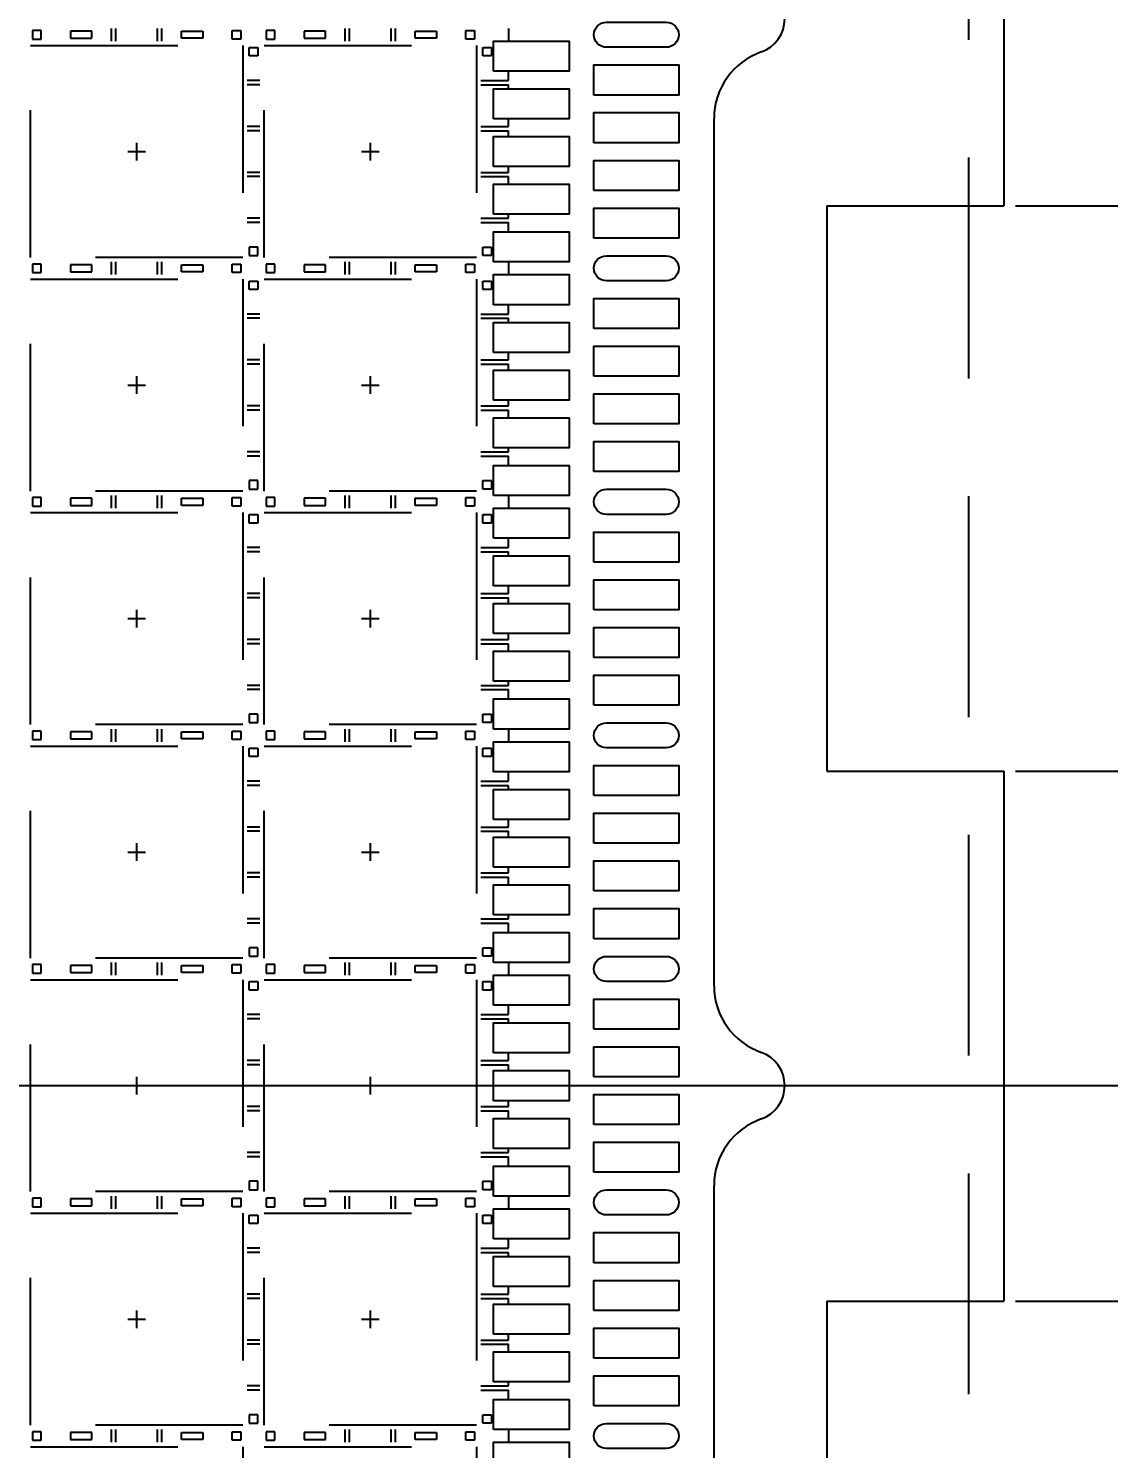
# Model space of a CAD drawing. Header units: millimetres. Extents: x 403.41 to 412.09, y 87.14 to 92.98.
# Drawn here: x 407.917 to 408.834, y 89.84 to 91.046 of the extents above; entities that cross this region are included whole.
import ezdxf

# ---------------------------------------------------------------- set-up
doc = ezdxf.new("R2010")
doc.units = ezdxf.units.MM
doc.header["$LTSCALE"] = 0.5
doc.header["$PDMODE"] = 98
for name, pattern in [('CENTER', [50.8, 31.75, -6.35, 6.35, -6.35]), ('HIDDEN', [0.375, 0.25, -0.125]), ('PHANTOM', [2.5, 1.25, -0.25, 0.25, -0.25, 0.25, -0.25])]:
    doc.linetypes.add(name, pattern=pattern)
for name, color, linetype in [('1D', 4, 'Continuous'), ('BTM', 7, 'HIDDEN'), ('CEN', 2, 'CENTER'), ('DIM', 3, 'Continuous'), ('PKG', 1, 'PHANTOM')]:
    doc.layers.add(name, color=color, linetype=linetype)
doc.styles.add('SIMPLEX', font='simplex.shx', dxfattribs={"bigfont": 'AllInOneBig.shx'})
doc.dimstyles.new('Standard2', dxfattribs={"dimtxt": 0.07, "dimasz": 0.08, "dimexe": 0.01, "dimexo": 0.01, "dimgap": 0.015, "dimtad": 1, "dimdec": 3, "dimlfac": 16.666667, "dimrnd": 0.0001, "dimzin": 1, "dimtxsty": 'SIMPLEX', "dimcen": 0.01, "dimclrd": 256, "dimclre": 256, "dimclrt": 256, "dimazin": 3, "dimtp": 0.03, "dimtm": 0.05, "dimtfac": 0.8, "dimtdec": 3, "dimtmove": 0, "dimatfit": 3, "dimfxl": 0.05, "dimtzin": 4, "dimlwd": -1, "dimlwe": -1})

# ---------------------------------------------------------------- blocks, each defined once
blk = doc.blocks.new('*D55')
at = {"layer": 'Defpoints', "color": 0, "ltscale": 0.1, "transparency": 16777216}
for p in [(406.7204, 90.1484), (406.7295, 90.1484), (409.2231, 90.1484)]:
    blk.add_point(p, dxfattribs=at)
at = {"layer": 'DIM', "ltscale": 0.1, "transparency": 16777216}
blk.add_line((406.7395, 90.1484), (409.2231, 90.1484), dxfattribs=at)
at = {"layer": 'DIM', "ltscale": 0.1, "transparency": 16777216, "insert": (409.3781, 90.1484), "char_height": 0.07, "attachment_point": 5, "rotation": 360, "style": 'SIMPLEX'}
blk.add_mtext('\\A1;0.000', dxfattribs=at)
blk = doc.blocks.new('*D37')
at = {"layer": 'Defpoints', "color": 0, "ltscale": 0.1, "transparency": 16777216}
for p in [(408.6252, 92.6376), (408.6252, 92.2904), (406.7204, 90.1484)]:
    blk.add_point(p, dxfattribs=at)
at = {"layer": 'DIM', "ltscale": 0.1, "transparency": 16777216}
blk.add_line((408.6252, 92.3004), (408.6252, 92.6376), dxfattribs=at)
at = {"layer": 'DIM', "ltscale": 0.1, "transparency": 16777216, "insert": (408.6252, 92.8193), "char_height": 0.07, "attachment_point": 5, "rotation": 90, "style": 'SIMPLEX'}
blk.add_mtext('\\A1;31.747', dxfattribs=at)
blk = doc.blocks.new('*D38')
at = {"layer": 'Defpoints', "color": 0, "ltscale": 0.1, "transparency": 16777216}
for p in [(408.5262, 92.6376), (408.5952, 91.7654), (406.7204, 90.1484)]:
    blk.add_point(p, dxfattribs=at)
at = {"layer": 'DIM', "ltscale": 0.1, "transparency": 16777216}
for p, q in [((408.5262, 92.4776), (408.5262, 92.6376)), ((408.5952, 92.3176), (408.5262, 92.4776)), ((408.5952, 91.7754), (408.5952, 92.3176))]:
    blk.add_line(p, q, dxfattribs=at)
at = {"layer": 'DIM', "ltscale": 0.1, "transparency": 16777216, "insert": (408.5262, 92.8193), "char_height": 0.07, "attachment_point": 5, "rotation": 90, "style": 'SIMPLEX'}
blk.add_mtext('\\A1;31.247', dxfattribs=at)
blk = doc.blocks.new('*D39')
at = {"layer": 'Defpoints', "color": 0, "ltscale": 0.1, "transparency": 16777216}
for p in [(408.7452, 92.6376), (408.7452, 92.2211), (406.7204, 90.1484)]:
    blk.add_point(p, dxfattribs=at)
at = {"layer": 'DIM', "ltscale": 0.1, "transparency": 16777216}
blk.add_line((408.7452, 92.2311), (408.7452, 92.6376), dxfattribs=at)
at = {"layer": 'DIM', "ltscale": 0.1, "transparency": 16777216, "insert": (408.7452, 92.8259), "char_height": 0.07, "attachment_point": 5, "rotation": 90, "style": 'SIMPLEX'}
blk.add_mtext('\\A1;33.747', dxfattribs=at)
blk = doc.blocks.new('*D40')
at = {"layer": 'Defpoints', "color": 0, "ltscale": 0.1, "transparency": 16777216}
for p in [(408.41, 92.6376), (408.4452, 92.2004), (406.7204, 90.1484)]:
    blk.add_point(p, dxfattribs=at)
at = {"layer": 'DIM', "ltscale": 0.1, "transparency": 16777216}
for p, q in [((408.41, 92.4776), (408.41, 92.6376)), ((408.4452, 92.3604), (408.41, 92.4776)), ((408.4452, 92.2104), (408.4452, 92.3604))]:
    blk.add_line(p, q, dxfattribs=at)
at = {"layer": 'DIM', "ltscale": 0.1, "transparency": 16777216, "insert": (408.41, 92.8259), "char_height": 0.07, "attachment_point": 5, "rotation": 90, "style": 'SIMPLEX'}
blk.add_mtext('\\A1;28.747', dxfattribs=at)
blk = doc.blocks.new('*D17')
at = {"layer": 'Defpoints', "color": 0, "ltscale": 0.1, "transparency": 16777216}
for p in [(409.2231, 92.2504), (408.4987, 92.2004), (406.7204, 90.1484)]:
    blk.add_point(p, dxfattribs=at)
at = {"layer": 'DIM', "ltscale": 0.1, "transparency": 16777216}
for p, q in [((408.9031, 92.2004), (409.0631, 92.2504)), ((409.0631, 92.2504), (409.2231, 92.2504)), ((408.5087, 92.2004), (408.9031, 92.2004))]:
    blk.add_line(p, q, dxfattribs=at)
at = {"layer": 'DIM', "ltscale": 0.1, "transparency": 16777216, "insert": (409.4114, 92.2504), "char_height": 0.07, "attachment_point": 5, "rotation": 360, "style": 'SIMPLEX'}
blk.add_mtext('\\A1;34.200', dxfattribs=at)
blk = doc.blocks.new('*D18')
at = {"layer": 'Defpoints', "color": 0, "ltscale": 0.1, "transparency": 16777216}
for p in [(409.2231, 92.1544), (408.6252, 92.1044), (406.7204, 90.1484)]:
    blk.add_point(p, dxfattribs=at)
at = {"layer": 'DIM', "ltscale": 0.1, "transparency": 16777216}
for p, q in [((408.9031, 92.1044), (409.0631, 92.1544)), ((409.0631, 92.1544), (409.2231, 92.1544)), ((408.6352, 92.1044), (408.9031, 92.1044))]:
    blk.add_line(p, q, dxfattribs=at)
at = {"layer": 'DIM', "ltscale": 0.1, "transparency": 16777216, "insert": (409.4114, 92.1544), "char_height": 0.07, "attachment_point": 5, "rotation": 360, "style": 'SIMPLEX'}
blk.add_mtext('\\A1;32.600', dxfattribs=at)
blk = doc.blocks.new('*D19')
at = {"layer": 'Defpoints', "color": 0, "ltscale": 0.1, "transparency": 16777216}
for p in [(408.7452, 91.7654), (409.2231, 91.7654), (406.7204, 90.1484)]:
    blk.add_point(p, dxfattribs=at)
at = {"layer": 'DIM', "ltscale": 0.1, "transparency": 16777216}
blk.add_line((408.7552, 91.7654), (409.2231, 91.7654), dxfattribs=at)
at = {"layer": 'DIM', "ltscale": 0.1, "transparency": 16777216, "insert": (409.4114, 91.7654), "char_height": 0.07, "attachment_point": 5, "rotation": 360, "style": 'SIMPLEX'}
blk.add_mtext('\\A1;26.950', dxfattribs=at)
blk = doc.blocks.new('*D20')
at = {"layer": 'Defpoints', "color": 0, "ltscale": 0.1, "transparency": 16777216}
for p in [(408.7452, 91.2854), (409.2231, 91.2854), (406.7204, 90.1484)]:
    blk.add_point(p, dxfattribs=at)
at = {"layer": 'DIM', "ltscale": 0.1, "transparency": 16777216}
blk.add_line((408.7552, 91.2854), (409.2231, 91.2854), dxfattribs=at)
at = {"layer": 'DIM', "ltscale": 0.1, "transparency": 16777216, "insert": (409.4047, 91.2854), "char_height": 0.07, "attachment_point": 5, "rotation": 360, "style": 'SIMPLEX'}
blk.add_mtext('\\A1;18.950', dxfattribs=at)
blk = doc.blocks.new('*D21')
at = {"layer": 'Defpoints', "color": 0, "ltscale": 0.1, "transparency": 16777216}
for p in [(408.7452, 90.8954), (409.2231, 90.8954), (406.7204, 90.1484)]:
    blk.add_point(p, dxfattribs=at)
at = {"layer": 'DIM', "ltscale": 0.1, "transparency": 16777216}
blk.add_line((408.7552, 90.8954), (409.2231, 90.8954), dxfattribs=at)
at = {"layer": 'DIM', "ltscale": 0.1, "transparency": 16777216, "insert": (409.4047, 90.8954), "char_height": 0.07, "attachment_point": 5, "rotation": 360, "style": 'SIMPLEX'}
blk.add_mtext('\\A1;12.450', dxfattribs=at)
blk = doc.blocks.new('*D22')
at = {"layer": 'Defpoints', "color": 0, "ltscale": 0.1, "transparency": 16777216}
for p in [(408.7452, 90.4154), (409.2231, 90.4154), (406.7204, 90.1484)]:
    blk.add_point(p, dxfattribs=at)
at = {"layer": 'DIM', "ltscale": 0.1, "transparency": 16777216}
blk.add_line((408.7552, 90.4154), (409.2231, 90.4154), dxfattribs=at)
at = {"layer": 'DIM', "ltscale": 0.1, "transparency": 16777216, "insert": (409.3781, 90.4154), "char_height": 0.07, "attachment_point": 5, "rotation": 360, "style": 'SIMPLEX'}
blk.add_mtext('\\A1;4.450', dxfattribs=at)
blk = doc.blocks.new('*D23')
at = {"layer": 'Defpoints', "color": 0, "ltscale": 0.1, "transparency": 16777216}
for p in [(406.7204, 90.1484), (408.7452, 89.9654), (409.2231, 89.9654)]:
    blk.add_point(p, dxfattribs=at)
at = {"layer": 'DIM', "ltscale": 0.1, "transparency": 16777216}
blk.add_line((408.7552, 89.9654), (409.2231, 89.9654), dxfattribs=at)
at = {"layer": 'DIM', "ltscale": 0.1, "transparency": 16777216, "insert": (409.3781, 89.9654), "char_height": 0.07, "attachment_point": 5, "rotation": 360, "style": 'SIMPLEX'}
blk.add_mtext('\\A1;3.050', dxfattribs=at)
blk = doc.blocks.new('*D24')
at = {"layer": 'Defpoints', "color": 0, "ltscale": 0.1, "transparency": 16777216}
for p in [(406.7204, 90.1484), (408.7452, 89.4854), (409.2231, 89.4854)]:
    blk.add_point(p, dxfattribs=at)
at = {"layer": 'DIM', "ltscale": 0.1, "transparency": 16777216}
blk.add_line((408.7552, 89.4854), (409.2231, 89.4854), dxfattribs=at)
at = {"layer": 'DIM', "ltscale": 0.1, "transparency": 16777216, "insert": (409.3981, 89.4854), "char_height": 0.07, "attachment_point": 5, "rotation": 360, "style": 'SIMPLEX'}
blk.add_mtext('\\A1;11.050', dxfattribs=at)
blk = doc.blocks.new('*D25')
at = {"layer": 'Defpoints', "color": 0, "ltscale": 0.1, "transparency": 16777216}
for p in [(406.7204, 90.1484), (408.6252, 88.0904), (409.2231, 88.0904)]:
    blk.add_point(p, dxfattribs=at)
at = {"layer": 'DIM', "ltscale": 0.1, "transparency": 16777216}
for p, q in [((408.6352, 88.0904), (408.9031, 88.0904)), ((408.9031, 88.0904), (409.0631, 88.0904)), ((409.0631, 88.0904), (409.2231, 88.0904))]:
    blk.add_line(p, q, dxfattribs=at)
at = {"layer": 'DIM', "ltscale": 0.1, "transparency": 16777216, "insert": (409.4114, 88.0904), "char_height": 0.07, "attachment_point": 5, "rotation": 360, "style": 'SIMPLEX'}
blk.add_mtext('\\A1;34.300', dxfattribs=at)
blk = doc.blocks.new('*D26')
at = {"layer": 'Defpoints', "color": 0, "ltscale": 0.1, "transparency": 16777216}
for p in [(406.7204, 90.1484), (408.6252, 88.2284), (409.2231, 88.1846)]:
    blk.add_point(p, dxfattribs=at)
at = {"layer": 'DIM', "ltscale": 0.1, "transparency": 16777216}
for p, q in [((408.6352, 88.2284), (408.9031, 88.2284)), ((408.9031, 88.2284), (409.0631, 88.1846)), ((409.0631, 88.1846), (409.2231, 88.1846))]:
    blk.add_line(p, q, dxfattribs=at)
at = {"layer": 'DIM', "ltscale": 0.1, "transparency": 16777216, "insert": (409.4114, 88.1846), "char_height": 0.07, "attachment_point": 5, "rotation": 360, "style": 'SIMPLEX'}
blk.add_mtext('\\A1;32.000', dxfattribs=at)
blk = doc.blocks.new('*D29')
at = {"layer": 'Defpoints', "color": 0, "ltscale": 0.1, "transparency": 16777216}
for p in [(406.7204, 90.1484), (408.6252, 88.2284), (408.6252, 87.9087)]:
    blk.add_point(p, dxfattribs=at)
at = {"layer": 'DIM', "ltscale": 0.1, "transparency": 16777216}
blk.add_line((408.6252, 88.2184), (408.6252, 87.9087), dxfattribs=at)
at = {"layer": 'DIM', "ltscale": 0.1, "transparency": 16777216, "insert": (408.6252, 87.7271), "char_height": 0.07, "attachment_point": 5, "rotation": 90, "style": 'SIMPLEX'}
blk.add_mtext('\\A1;31.747', dxfattribs=at)
blk = doc.blocks.new('*D6')
at = {"layer": 'Defpoints', "color": 0, "transparency": 16777216}
for p in [(408.5294, 91.9904), (408.5294, 88.3064), (409.9039, 88.3064)]:
    blk.add_point(p, dxfattribs=at)
at = {"layer": 'DIM', "transparency": 16777216}
for p, q in [((408.5394, 91.9904), (409.9139, 91.9904)), ((409.9039, 91.9104), (409.9039, 90.735)), ((409.9039, 88.3864), (409.9039, 89.5617)), ((408.5394, 88.3064), (409.9139, 88.3064))]:
    blk.add_line(p, q, dxfattribs=at)
for points in [[(409.8906, 91.9104), (409.9172, 91.9104), (409.9039, 91.9904)], [(409.8906, 88.3864), (409.9172, 88.3864), (409.9039, 88.3064)]]:
    blk.add_solid(points, dxfattribs=at)
at = {"layer": 'DIM', "transparency": 16777216, "insert": (409.9039, 90.1484), "char_height": 0.07, "attachment_point": 5, "rotation": 90, "style": 'SIMPLEX'}
blk.add_mtext('\\A1;59.3X61.4(MOLD PKG)', dxfattribs=at)
blk = doc.blocks.new('*D57')
at = {"layer": 'Defpoints', "color": 0, "linetype": 'ByBlock', "ltscale": 0.1, "transparency": 16777216}
for p in [(409.2231, 92.3354), (408.7452, 92.2211), (406.7204, 90.1484)]:
    blk.add_point(p, dxfattribs=at)
at = {"layer": 'DIM', "ltscale": 0.1, "transparency": 16777216}
for p, q in [((408.9052, 92.2211), (409.0631, 92.3354)), ((409.0631, 92.3354), (409.2231, 92.3354)), ((408.7552, 92.2211), (408.9052, 92.2211))]:
    blk.add_line(p, q, dxfattribs=at)
at = {"layer": 'DIM', "linetype": 'ByBlock', "ltscale": 0.1, "transparency": 16777216, "insert": (409.4114, 92.3354), "char_height": 0.07, "attachment_point": 5, "style": 'SIMPLEX'}
blk.add_mtext('\\A1;34.545', dxfattribs=at)
blk = doc.blocks.new('*D210')
at = {"layer": 'Defpoints', "color": 0, "ltscale": 0.05, "transparency": 16777216}
for p in [(408.7152, 92.0864), (408.7152, 88.2464), (410.1392, 88.2464)]:
    blk.add_point(p, dxfattribs=at)
at = {"layer": 'DIM', "ltscale": 0.05, "transparency": 16777216}
for p, q in [((408.7252, 92.0864), (410.1492, 92.0864)), ((410.1392, 92.0064), (410.1392, 90.913)), ((410.1392, 88.3264), (410.1392, 89.4197)), ((408.7252, 88.2464), (410.1492, 88.2464))]:
    blk.add_line(p, q, dxfattribs=at)
for points in [[(410.1259, 92.0064), (410.1526, 92.0064), (410.1392, 92.0864)], [(410.1259, 88.3264), (410.1526, 88.3264), (410.1392, 88.2464)]]:
    blk.add_solid(points, dxfattribs=at)
at = {"layer": 'DIM', "ltscale": 0.05, "transparency": 16777216, "insert": (410.1392, 90.1664), "char_height": 0.07, "attachment_point": 5, "rotation": 90, "style": 'SIMPLEX'}
blk.add_mtext('\\A1;64.000%%P0.500(TAPE WIDTH)', dxfattribs=at)
blk = doc.blocks.new('*U218')
at = {"layer": 'CEN', "ltscale": 0.2}
for p, q in [((-0.0075, 0), (0.0075, 0)), ((0, 0.0075), (0, -0.0075))]:
    blk.add_line(p, q, dxfattribs=at)
at = {"layer": 'PKG', "color": 1, "ltscale": 0.2}
blk.add_lwpolyline([(-0.09, -0.09), (-0.09, 0.09), (0.09, 0.09), (0.09, -0.09)], close=True, dxfattribs=at)
blk = doc.blocks.new('*U219')
at = {"color": 0, "linetype": 'ByBlock', "lineweight": -2, "transparency": 16777216}
for p in [(2.7762, 2.3796), (2.9745, 2.3796), (2.7762, 2.1813), (2.9745, 2.1813), (2.7762, 1.983), (2.9745, 1.983), (2.7762, 1.7847), (2.9745, 1.7847), (2.7762, 1.5864), (2.9745, 1.5864), (2.7762, 1.3881), (2.9745, 1.3881), (2.7762, 1.1898), (2.9745, 1.1898)]:
    blk.add_blockref('*U218', p, dxfattribs=at)

msp = doc.modelspace()

# ---------------------------------------------------------------- linework, layer by layer
at = {"color": 2, "linetype": 'HIDDEN', "ltscale": 1.5}
msp.add_line((408.715203, 92.086367), (408.715203, 88.246367), dxfattribs=at)
for p, q in [((408.745203, 91.285367), (408.745203, 90.895367)), ((408.745203, 90.415367), (408.745203, 89.965367))]:
    msp.add_line(p, q)
at = {"color": 0}
for p, q in [((408.595203, 90.895367), (408.745203, 90.895367)), ((408.595203, 90.895367), (408.595203, 90.415367)), ((408.595203, 90.415367), (408.745203, 90.415367)), ((408.595203, 89.965367), (408.745203, 89.965367)), ((408.595203, 89.965367), (408.595203, 89.485367))]:
    msp.add_line(p, q, dxfattribs=at)
at = {"ltscale": 0.02}
for points in [[(408.458733, 91.030067), (408.408033, 91.030067, -0.41421356), (408.397383, 91.040717), (408.397383, 91.040717, -0.41421356), (408.408033, 91.051367), (408.458733, 91.051367, -0.41421356), (408.469383, 91.040717), (408.469383, 91.040717, -0.41421356)], [(408.458733, 90.831767), (408.408033, 90.831767, -0.41421356), (408.397383, 90.842417), (408.397383, 90.842417, -0.41421356), (408.408033, 90.853067), (408.458733, 90.853067, -0.41421356), (408.469383, 90.842417), (408.469383, 90.842417, -0.41421356)], [(408.458733, 90.633467), (408.408033, 90.633467, -0.41421356), (408.397383, 90.644117), (408.397383, 90.644117, -0.41421356), (408.408033, 90.654767), (408.458733, 90.654767, -0.41421356), (408.469383, 90.644117), (408.469383, 90.644117, -0.41421356)], [(408.458733, 90.435167), (408.408033, 90.435167, -0.41421356), (408.397383, 90.445817), (408.397383, 90.445817, -0.41421356), (408.408033, 90.456467), (408.458733, 90.456467, -0.41421356), (408.469383, 90.445817), (408.469383, 90.445817, -0.41421356)], [(408.458733, 90.236867), (408.408033, 90.236867, -0.41421356), (408.397383, 90.247517), (408.397383, 90.247517, -0.41421356), (408.408033, 90.258167), (408.458733, 90.258167, -0.41421356), (408.469383, 90.247517), (408.469383, 90.247517, -0.41421356)], [(408.458733, 90.038567), (408.408033, 90.038567, -0.41421356), (408.397383, 90.049217), (408.397383, 90.049217, -0.41421356), (408.408033, 90.059867), (408.458733, 90.059867, -0.41421356), (408.469383, 90.049217), (408.469383, 90.049217, -0.41421356)], [(408.458733, 89.840267), (408.408033, 89.840267, -0.41421356), (408.397383, 89.850917), (408.397383, 89.850917, -0.41421356), (408.408033, 89.861567), (408.458733, 89.861567, -0.41421356), (408.469383, 89.850917), (408.469383, 89.850917, -0.41421356)]]:
    msp.add_lwpolyline(points, format="xyb", close=True, dxfattribs=at)
for points in [[(408.312183, 91.009817), (408.312183, 91.035317), (408.376383, 91.035317), (408.376383, 91.009817)], [(408.397383, 90.989567), (408.397383, 91.015067), (408.469383, 91.015067), (408.469383, 90.989567)], [(408.312183, 90.969317), (408.312183, 90.994817), (408.376383, 90.994817), (408.376383, 90.969317)], [(408.397383, 90.949067), (408.397383, 90.974567), (408.469383, 90.974567), (408.469383, 90.949067)], [(408.312183, 90.928817), (408.312183, 90.954317), (408.376383, 90.954317), (408.376383, 90.928817)], [(408.397383, 90.908567), (408.397383, 90.934067), (408.469383, 90.934067), (408.469383, 90.908567)], [(408.312183, 90.888317), (408.312183, 90.913817), (408.376383, 90.913817), (408.376383, 90.888317)], [(408.397383, 90.868067), (408.397383, 90.893567), (408.469383, 90.893567), (408.469383, 90.868067)], [(408.312183, 90.847817), (408.312183, 90.873317), (408.376383, 90.873317), (408.376383, 90.847817)], [(408.312183, 90.811517), (408.312183, 90.837017), (408.376383, 90.837017), (408.376383, 90.811517)], [(408.397383, 90.791267), (408.397383, 90.816767), (408.469383, 90.816767), (408.469383, 90.791267)], [(408.312183, 90.771017), (408.312183, 90.796517), (408.376383, 90.796517), (408.376383, 90.771017)], [(408.397383, 90.750767), (408.397383, 90.776267), (408.469383, 90.776267), (408.469383, 90.750767)], [(408.312183, 90.730517), (408.312183, 90.756017), (408.376383, 90.756017), (408.376383, 90.730517)], [(408.397383, 90.710267), (408.397383, 90.735767), (408.469383, 90.735767), (408.469383, 90.710267)], [(408.312183, 90.690017), (408.312183, 90.715517), (408.376383, 90.715517), (408.376383, 90.690017)], [(408.397383, 90.669767), (408.397383, 90.695267), (408.469383, 90.695267), (408.469383, 90.669767)], [(408.312183, 90.649517), (408.312183, 90.675017), (408.376383, 90.675017), (408.376383, 90.649517)], [(408.312183, 90.613217), (408.312183, 90.638717), (408.376383, 90.638717), (408.376383, 90.613217)], [(408.397383, 90.592967), (408.397383, 90.618467), (408.469383, 90.618467), (408.469383, 90.592967)], [(408.312183, 90.572717), (408.312183, 90.598217), (408.376383, 90.598217), (408.376383, 90.572717)], [(408.397383, 90.552467), (408.397383, 90.577967), (408.469383, 90.577967), (408.469383, 90.552467)], [(408.312183, 90.532217), (408.312183, 90.557717), (408.376383, 90.557717), (408.376383, 90.532217)], [(408.397383, 90.511967), (408.397383, 90.537467), (408.469383, 90.537467), (408.469383, 90.511967)], [(408.312183, 90.491717), (408.312183, 90.517217), (408.376383, 90.517217), (408.376383, 90.491717)], [(408.397383, 90.471467), (408.397383, 90.496967), (408.469383, 90.496967), (408.469383, 90.471467)], [(408.312183, 90.451217), (408.312183, 90.476717), (408.376383, 90.476717), (408.376383, 90.451217)], [(408.312183, 90.414917), (408.312183, 90.440417), (408.376383, 90.440417), (408.376383, 90.414917)], [(408.397383, 90.394667), (408.397383, 90.420167), (408.469383, 90.420167), (408.469383, 90.394667)], [(408.312183, 90.374417), (408.312183, 90.399917), (408.376383, 90.399917), (408.376383, 90.374417)], [(408.397383, 90.354167), (408.397383, 90.379667), (408.469383, 90.379667), (408.469383, 90.354167)], [(408.312183, 90.333917), (408.312183, 90.359417), (408.376383, 90.359417), (408.376383, 90.333917)], [(408.397383, 90.313667), (408.397383, 90.339167), (408.469383, 90.339167), (408.469383, 90.313667)], [(408.312183, 90.293417), (408.312183, 90.318917), (408.376383, 90.318917), (408.376383, 90.293417)], [(408.397383, 90.273167), (408.397383, 90.298667), (408.469383, 90.298667), (408.469383, 90.273167)], [(408.312183, 90.252917), (408.312183, 90.278417), (408.376383, 90.278417), (408.376383, 90.252917)], [(408.312183, 90.216617), (408.312183, 90.242117), (408.376383, 90.242117), (408.376383, 90.216617)], [(408.397383, 90.196367), (408.397383, 90.221867), (408.469383, 90.221867), (408.469383, 90.196367)], [(408.312183, 90.176117), (408.312183, 90.201617), (408.376383, 90.201617), (408.376383, 90.176117)], [(408.397383, 90.155867), (408.397383, 90.181367), (408.469383, 90.181367), (408.469383, 90.155867)], [(408.312183, 90.135617), (408.312183, 90.161117), (408.376383, 90.161117), (408.376383, 90.135617)], [(408.397383, 90.115367), (408.397383, 90.140867), (408.469383, 90.140867), (408.469383, 90.115367)], [(408.312183, 90.095117), (408.312183, 90.120617), (408.376383, 90.120617), (408.376383, 90.095117)], [(408.397383, 90.074867), (408.397383, 90.100367), (408.469383, 90.100367), (408.469383, 90.074867)], [(408.312183, 90.054617), (408.312183, 90.080117), (408.376383, 90.080117), (408.376383, 90.054617)], [(408.312183, 90.018317), (408.312183, 90.043817), (408.376383, 90.043817), (408.376383, 90.018317)], [(408.397383, 89.998067), (408.397383, 90.023567), (408.469383, 90.023567), (408.469383, 89.998067)], [(408.312183, 89.977817), (408.312183, 90.003317), (408.376383, 90.003317), (408.376383, 89.977817)], [(408.397383, 89.957567), (408.397383, 89.983067), (408.469383, 89.983067), (408.469383, 89.957567)], [(408.312183, 89.937317), (408.312183, 89.962817), (408.376383, 89.962817), (408.376383, 89.937317)], [(408.397383, 89.917067), (408.397383, 89.942567), (408.469383, 89.942567), (408.469383, 89.917067)], [(408.312183, 89.896817), (408.312183, 89.922317), (408.376383, 89.922317), (408.376383, 89.896817)], [(408.397383, 89.876567), (408.397383, 89.902067), (408.469383, 89.902067), (408.469383, 89.876567)], [(408.312183, 89.856317), (408.312183, 89.881817), (408.376383, 89.881817), (408.376383, 89.856317)], [(408.312183, 89.820017), (408.312183, 89.845517), (408.376383, 89.845517), (408.376383, 89.820017)]]:
    msp.add_lwpolyline(points, close=True, dxfattribs=at)
at = {"layer": '1D', "color": 4}
for p, q in [((408.499383, 90.23322), (408.499383, 90.969514)), ((408.499383, 89.32722), (408.499383, 90.063514))]:
    msp.add_line(p, q, dxfattribs=at)
for centre, radius, start, end in [((408.529383, 91.054367), 0.03, 289.471221, 70.528779), ((408.559383, 90.969514), 0.06, 109.471221, 180), ((408.559383, 90.23322), 0.06, 180, 250.528779), ((408.529383, 90.148367), 0.03, 289.471221, 70.528779), ((408.559383, 90.063514), 0.06, 109.471221, 180)]:
    msp.add_arc(centre, radius, start, end, dxfattribs=at)
at = {"layer": 'BTM', "ltscale": 0.02}
for p, q in [((407.988033, 91.035317), (407.988033, 91.046117)), ((407.991633, 91.035317), (407.991633, 91.046117)), ((408.027033, 91.035317), (408.027033, 91.046117)), ((408.030633, 91.035317), (408.030633, 91.046117)), ((408.186333, 91.035317), (408.186333, 91.046117)), ((408.189933, 91.035317), (408.189933, 91.046117)), ((408.225333, 91.035317), (408.225333, 91.046117)), ((408.228933, 91.035317), (408.228933, 91.046117)), ((408.324783, 91.046117), (408.324783, 91.035317)), ((408.113883, 91.001867), (408.103083, 91.001867)), ((408.301383, 91.001867), (408.324783, 91.001867)), ((408.324783, 91.001867), (408.324783, 91.009817)), ((408.113883, 90.998267), (408.103083, 90.998267)), ((408.301383, 90.998267), (408.324783, 90.998267)), ((408.324783, 90.994817), (408.324783, 90.998267)), ((408.324783, 90.962867), (408.324783, 90.969317)), ((408.113883, 90.962867), (408.103083, 90.962867)), ((408.113883, 90.959267), (408.103083, 90.959267)), ((408.301383, 90.962867), (408.324783, 90.962867)), ((408.301383, 90.959267), (408.324783, 90.959267)), ((408.324783, 90.954317), (408.324783, 90.959267)), ((408.324783, 90.923867), (408.324783, 90.928817)), ((408.113883, 90.923867), (408.103083, 90.923867)), ((408.113883, 90.920267), (408.103083, 90.920267)), ((408.301383, 90.923867), (408.324783, 90.923867)), ((408.301383, 90.920267), (408.324783, 90.920267)), ((408.324783, 90.913817), (408.324783, 90.920267)), ((408.113883, 90.884867), (408.103083, 90.884867)), ((408.113883, 90.881267), (408.103083, 90.881267)), ((408.301383, 90.884867), (408.324783, 90.884867)), ((408.301383, 90.881267), (408.324783, 90.881267)), ((408.324783, 90.884867), (408.324783, 90.888317)), ((408.324783, 90.873317), (408.324783, 90.881267)), ((407.988033, 90.837017), (407.988033, 90.847817)), ((407.991633, 90.837017), (407.991633, 90.847817)), ((408.027033, 90.837017), (408.027033, 90.847817)), ((408.030633, 90.837017), (408.030633, 90.847817)), ((408.186333, 90.837017), (408.186333, 90.847817)), ((408.189933, 90.837017), (408.189933, 90.847817)), ((408.225333, 90.837017), (408.225333, 90.847817)), ((408.228933, 90.837017), (408.228933, 90.847817)), ((408.324783, 90.847817), (408.324783, 90.837017)), ((408.324783, 90.803567), (408.324783, 90.811517)), ((408.113883, 90.803567), (408.103083, 90.803567)), ((408.113883, 90.799967), (408.103083, 90.799967)), ((408.301383, 90.803567), (408.324783, 90.803567)), ((408.301383, 90.799967), (408.324783, 90.799967)), ((408.324783, 90.796517), (408.324783, 90.799967)), ((408.324783, 90.764567), (408.324783, 90.771017)), ((408.113883, 90.764567), (408.103083, 90.764567)), ((408.113883, 90.760967), (408.103083, 90.760967)), ((408.301383, 90.764567), (408.324783, 90.764567)), ((408.301383, 90.760967), (408.324783, 90.760967)), ((408.324783, 90.756017), (408.324783, 90.760967)), ((408.113883, 90.725567), (408.103083, 90.725567)), ((408.113883, 90.721967), (408.103083, 90.721967)), ((408.301383, 90.725567), (408.324783, 90.725567)), ((408.301383, 90.721967), (408.324783, 90.721967)), ((408.324783, 90.725567), (408.324783, 90.730517)), ((408.324783, 90.715517), (408.324783, 90.721967)), ((408.113883, 90.686567), (408.103083, 90.686567)), ((408.301383, 90.686567), (408.324783, 90.686567)), ((408.324783, 90.686567), (408.324783, 90.690017)), ((408.113883, 90.682967), (408.103083, 90.682967)), ((408.301383, 90.682967), (408.324783, 90.682967)), ((408.324783, 90.675017), (408.324783, 90.682967)), ((407.988033, 90.638717), (407.988033, 90.649517)), ((407.991633, 90.638717), (407.991633, 90.649517)), ((408.027033, 90.638717), (408.027033, 90.649517)), ((408.030633, 90.638717), (408.030633, 90.649517)), ((408.186333, 90.638717), (408.186333, 90.649517)), ((408.189933, 90.638717), (408.189933, 90.649517)), ((408.225333, 90.638717), (408.225333, 90.649517)), ((408.228933, 90.638717), (408.228933, 90.649517)), ((408.324783, 90.649517), (408.324783, 90.638717)), ((408.324783, 90.605267), (408.324783, 90.613217)), ((408.113883, 90.605267), (408.103083, 90.605267)), ((408.113883, 90.601667), (408.103083, 90.601667)), ((408.301383, 90.605267), (408.324783, 90.605267)), ((408.301383, 90.601667), (408.324783, 90.601667)), ((408.324783, 90.598217), (408.324783, 90.601667)), ((408.113883, 90.566267), (408.103083, 90.566267)), ((408.301383, 90.566267), (408.324783, 90.566267)), ((408.324783, 90.566267), (408.324783, 90.572717)), ((408.113883, 90.562667), (408.103083, 90.562667)), ((408.301383, 90.562667), (408.324783, 90.562667)), ((408.324783, 90.557717), (408.324783, 90.562667)), ((408.324783, 90.527267), (408.324783, 90.532217)), ((408.113883, 90.527267), (408.103083, 90.527267)), ((408.113883, 90.523667), (408.103083, 90.523667)), ((408.301383, 90.527267), (408.324783, 90.527267)), ((408.301383, 90.523667), (408.324783, 90.523667)), ((408.324783, 90.517217), (408.324783, 90.523667)), ((408.113883, 90.488267), (408.103083, 90.488267)), ((408.113883, 90.484667), (408.103083, 90.484667)), ((408.301383, 90.488267), (408.324783, 90.488267)), ((408.301383, 90.484667), (408.324783, 90.484667)), ((408.324783, 90.488267), (408.324783, 90.491717)), ((408.324783, 90.476717), (408.324783, 90.484667)), ((407.988033, 90.440417), (407.988033, 90.451217)), ((407.991633, 90.440417), (407.991633, 90.451217)), ((408.027033, 90.440417), (408.027033, 90.451217)), ((408.030633, 90.440417), (408.030633, 90.451217)), ((408.186333, 90.440417), (408.186333, 90.451217)), ((408.189933, 90.440417), (408.189933, 90.451217)), ((408.225333, 90.440417), (408.225333, 90.451217)), ((408.228933, 90.440417), (408.228933, 90.451217)), ((408.324783, 90.451217), (408.324783, 90.440417)), ((408.324783, 90.406967), (408.324783, 90.414917)), ((408.113883, 90.406967), (408.103083, 90.406967)), ((408.113883, 90.403367), (408.103083, 90.403367)), ((408.301383, 90.406967), (408.324783, 90.406967)), ((408.301383, 90.403367), (408.324783, 90.403367)), ((408.324783, 90.399917), (408.324783, 90.403367)), ((408.324783, 90.367967), (408.324783, 90.374417)), ((408.113883, 90.367967), (408.103083, 90.367967)), ((408.113883, 90.364367), (408.103083, 90.364367)), ((408.301383, 90.367967), (408.324783, 90.367967)), ((408.301383, 90.364367), (408.324783, 90.364367)), ((408.324783, 90.359417), (408.324783, 90.364367)), ((408.113883, 90.328967), (408.103083, 90.328967)), ((408.113883, 90.325367), (408.103083, 90.325367)), ((408.301383, 90.328967), (408.324783, 90.328967)), ((408.301383, 90.325367), (408.324783, 90.325367)), ((408.324783, 90.328967), (408.324783, 90.333917)), ((408.324783, 90.318917), (408.324783, 90.325367)), ((408.113883, 90.289967), (408.103083, 90.289967)), ((408.301383, 90.289967), (408.324783, 90.289967)), ((408.324783, 90.289967), (408.324783, 90.293417)), ((408.113883, 90.286367), (408.103083, 90.286367)), ((408.301383, 90.286367), (408.324783, 90.286367)), ((408.324783, 90.278417), (408.324783, 90.286367)), ((407.988033, 90.242117), (407.988033, 90.252917)), ((407.991633, 90.242117), (407.991633, 90.252917)), ((408.027033, 90.242117), (408.027033, 90.252917)), ((408.030633, 90.242117), (408.030633, 90.252917)), ((408.186333, 90.242117), (408.186333, 90.252917)), ((408.189933, 90.242117), (408.189933, 90.252917)), ((408.225333, 90.242117), (408.225333, 90.252917)), ((408.228933, 90.242117), (408.228933, 90.252917)), ((408.324783, 90.252917), (408.324783, 90.242117)), ((408.324783, 90.208667), (408.324783, 90.216617)), ((408.113883, 90.208667), (408.103083, 90.208667)), ((408.113883, 90.205067), (408.103083, 90.205067)), ((408.301383, 90.208667), (408.324783, 90.208667)), ((408.301383, 90.205067), (408.324783, 90.205067)), ((408.324783, 90.201617), (408.324783, 90.205067)), ((408.113883, 90.169667), (408.103083, 90.169667)), ((408.301383, 90.169667), (408.324783, 90.169667)), ((408.324783, 90.169667), (408.324783, 90.176117)), ((408.113883, 90.166067), (408.103083, 90.166067)), ((408.301383, 90.166067), (408.324783, 90.166067)), ((408.324783, 90.161117), (408.324783, 90.166067)), ((408.324783, 90.130667), (408.324783, 90.135617)), ((408.113883, 90.130667), (408.103083, 90.130667)), ((408.113883, 90.127067), (408.103083, 90.127067)), ((408.301383, 90.130667), (408.324783, 90.130667)), ((408.301383, 90.127067), (408.324783, 90.127067)), ((408.324783, 90.120617), (408.324783, 90.127067)), ((408.324783, 90.091667), (408.324783, 90.095117)), ((408.113883, 90.091667), (408.103083, 90.091667)), ((408.113883, 90.088067), (408.103083, 90.088067)), ((408.301383, 90.091667), (408.324783, 90.091667)), ((408.301383, 90.088067), (408.324783, 90.088067)), ((408.324783, 90.080117), (408.324783, 90.088067)), ((407.988033, 90.043817), (407.988033, 90.054617)), ((407.991633, 90.043817), (407.991633, 90.054617)), ((408.027033, 90.043817), (408.027033, 90.054617)), ((408.030633, 90.043817), (408.030633, 90.054617)), ((408.186333, 90.043817), (408.186333, 90.054617)), ((408.189933, 90.043817), (408.189933, 90.054617)), ((408.225333, 90.043817), (408.225333, 90.054617)), ((408.228933, 90.043817), (408.228933, 90.054617)), ((408.324783, 90.054617), (408.324783, 90.043817)), ((408.113883, 90.010367), (408.103083, 90.010367)), ((408.301383, 90.010367), (408.324783, 90.010367)), ((408.324783, 90.010367), (408.324783, 90.018317)), ((408.113883, 90.006767), (408.103083, 90.006767)), ((408.301383, 90.006767), (408.324783, 90.006767)), ((408.324783, 90.003317), (408.324783, 90.006767)), ((408.324783, 89.971367), (408.324783, 89.977817)), ((408.113883, 89.971367), (408.103083, 89.971367)), ((408.113883, 89.967767), (408.103083, 89.967767)), ((408.301383, 89.971367), (408.324783, 89.971367)), ((408.301383, 89.967767), (408.324783, 89.967767)), ((408.324783, 89.962817), (408.324783, 89.967767)), ((408.113883, 89.932367), (408.103083, 89.932367)), ((408.113883, 89.928767), (408.103083, 89.928767)), ((408.301383, 89.932367), (408.324783, 89.932367)), ((408.301383, 89.928767), (408.324783, 89.928767)), ((408.324783, 89.932367), (408.324783, 89.937317)), ((408.324783, 89.922317), (408.324783, 89.928767)), ((408.113883, 89.893367), (408.103083, 89.893367)), ((408.113883, 89.889767), (408.103083, 89.889767)), ((408.301383, 89.893367), (408.324783, 89.893367)), ((408.301383, 89.889767), (408.324783, 89.889767)), ((408.324783, 89.893367), (408.324783, 89.896817)), ((408.324783, 89.881817), (408.324783, 89.889767)), ((407.988033, 89.845517), (407.988033, 89.856317)), ((407.991633, 89.845517), (407.991633, 89.856317)), ((408.027033, 89.845517), (408.027033, 89.856317)), ((408.030633, 89.845517), (408.030633, 89.856317)), ((408.186333, 89.845517), (408.186333, 89.856317)), ((408.189933, 89.845517), (408.189933, 89.856317)), ((408.225333, 89.845517), (408.225333, 89.856317)), ((408.228933, 89.845517), (408.228933, 89.856317)), ((408.324783, 89.856317), (408.324783, 89.845517))]:
    msp.add_line(p, q, dxfattribs=at)
for points in [[(407.920983, 91.044317), (407.920983, 91.037117), (407.928183, 91.037117), (407.928183, 91.044317)], [(407.953233, 91.037717), (407.971233, 91.037717), (407.971233, 91.043717), (407.953233, 91.043717)], [(408.065433, 91.037717), (408.047433, 91.037717), (408.047433, 91.043717), (408.065433, 91.043717)], [(408.097683, 91.044317), (408.097683, 91.037117), (408.090483, 91.037117), (408.090483, 91.044317)], [(408.119283, 91.044317), (408.119283, 91.037117), (408.126483, 91.037117), (408.126483, 91.044317)], [(408.151533, 91.037717), (408.169533, 91.037717), (408.169533, 91.043717), (408.151533, 91.043717)], [(408.263733, 91.037717), (408.245733, 91.037717), (408.245733, 91.043717), (408.263733, 91.043717)], [(408.295983, 91.044317), (408.295983, 91.037117), (408.288783, 91.037117), (408.288783, 91.044317)], [(408.112083, 91.029917), (408.112083, 91.022717), (408.104883, 91.022717), (408.104883, 91.029917)], [(408.310383, 91.029917), (408.310383, 91.022717), (408.303183, 91.022717), (408.303183, 91.029917)], [(408.104883, 90.860417), (408.104883, 90.853217), (408.112083, 90.853217), (408.112083, 90.860417)], [(408.310383, 90.860417), (408.310383, 90.853217), (408.303183, 90.853217), (408.303183, 90.860417)], [(407.920983, 90.846017), (407.920983, 90.838817), (407.928183, 90.838817), (407.928183, 90.846017)], [(407.953233, 90.839417), (407.971233, 90.839417), (407.971233, 90.845417), (407.953233, 90.845417)], [(408.065433, 90.839417), (408.047433, 90.839417), (408.047433, 90.845417), (408.065433, 90.845417)], [(408.097683, 90.846017), (408.097683, 90.838817), (408.090483, 90.838817), (408.090483, 90.846017)], [(408.119283, 90.846017), (408.119283, 90.838817), (408.126483, 90.838817), (408.126483, 90.846017)], [(408.151533, 90.839417), (408.169533, 90.839417), (408.169533, 90.845417), (408.151533, 90.845417)], [(408.263733, 90.839417), (408.245733, 90.839417), (408.245733, 90.845417), (408.263733, 90.845417)], [(408.295983, 90.846017), (408.295983, 90.838817), (408.288783, 90.838817), (408.288783, 90.846017)], [(408.112083, 90.831617), (408.112083, 90.824417), (408.104883, 90.824417), (408.104883, 90.831617)], [(408.310383, 90.831617), (408.310383, 90.824417), (408.303183, 90.824417), (408.303183, 90.831617)], [(408.104883, 90.662117), (408.104883, 90.654917), (408.112083, 90.654917), (408.112083, 90.662117)], [(408.310383, 90.662117), (408.310383, 90.654917), (408.303183, 90.654917), (408.303183, 90.662117)], [(407.920983, 90.647717), (407.920983, 90.640517), (407.928183, 90.640517), (407.928183, 90.647717)], [(407.953233, 90.641117), (407.971233, 90.641117), (407.971233, 90.647117), (407.953233, 90.647117)], [(408.065433, 90.641117), (408.047433, 90.641117), (408.047433, 90.647117), (408.065433, 90.647117)], [(408.097683, 90.647717), (408.097683, 90.640517), (408.090483, 90.640517), (408.090483, 90.647717)], [(408.119283, 90.647717), (408.119283, 90.640517), (408.126483, 90.640517), (408.126483, 90.647717)], [(408.151533, 90.641117), (408.169533, 90.641117), (408.169533, 90.647117), (408.151533, 90.647117)], [(408.263733, 90.641117), (408.245733, 90.641117), (408.245733, 90.647117), (408.263733, 90.647117)], [(408.295983, 90.647717), (408.295983, 90.640517), (408.288783, 90.640517), (408.288783, 90.647717)], [(408.112083, 90.633317), (408.112083, 90.626117), (408.104883, 90.626117), (408.104883, 90.633317)], [(408.310383, 90.633317), (408.310383, 90.626117), (408.303183, 90.626117), (408.303183, 90.633317)], [(408.104883, 90.463817), (408.104883, 90.456617), (408.112083, 90.456617), (408.112083, 90.463817)], [(408.310383, 90.463817), (408.310383, 90.456617), (408.303183, 90.456617), (408.303183, 90.463817)], [(407.920983, 90.449417), (407.920983, 90.442217), (407.928183, 90.442217), (407.928183, 90.449417)], [(407.953233, 90.442817), (407.971233, 90.442817), (407.971233, 90.448817), (407.953233, 90.448817)], [(408.065433, 90.442817), (408.047433, 90.442817), (408.047433, 90.448817), (408.065433, 90.448817)], [(408.097683, 90.449417), (408.097683, 90.442217), (408.090483, 90.442217), (408.090483, 90.449417)], [(408.119283, 90.449417), (408.119283, 90.442217), (408.126483, 90.442217), (408.126483, 90.449417)], [(408.151533, 90.442817), (408.169533, 90.442817), (408.169533, 90.448817), (408.151533, 90.448817)], [(408.263733, 90.442817), (408.245733, 90.442817), (408.245733, 90.448817), (408.263733, 90.448817)], [(408.295983, 90.449417), (408.295983, 90.442217), (408.288783, 90.442217), (408.288783, 90.449417)], [(408.112083, 90.435017), (408.112083, 90.427817), (408.104883, 90.427817), (408.104883, 90.435017)], [(408.310383, 90.435017), (408.310383, 90.427817), (408.303183, 90.427817), (408.303183, 90.435017)], [(408.104883, 90.265517), (408.104883, 90.258317), (408.112083, 90.258317), (408.112083, 90.265517)], [(408.310383, 90.265517), (408.310383, 90.258317), (408.303183, 90.258317), (408.303183, 90.265517)], [(407.920983, 90.251117), (407.920983, 90.243917), (407.928183, 90.243917), (407.928183, 90.251117)], [(407.953233, 90.244517), (407.971233, 90.244517), (407.971233, 90.250517), (407.953233, 90.250517)], [(408.065433, 90.244517), (408.047433, 90.244517), (408.047433, 90.250517), (408.065433, 90.250517)], [(408.097683, 90.251117), (408.097683, 90.243917), (408.090483, 90.243917), (408.090483, 90.251117)], [(408.119283, 90.251117), (408.119283, 90.243917), (408.126483, 90.243917), (408.126483, 90.251117)], [(408.151533, 90.244517), (408.169533, 90.244517), (408.169533, 90.250517), (408.151533, 90.250517)], [(408.263733, 90.244517), (408.245733, 90.244517), (408.245733, 90.250517), (408.263733, 90.250517)], [(408.295983, 90.251117), (408.295983, 90.243917), (408.288783, 90.243917), (408.288783, 90.251117)], [(408.112083, 90.236717), (408.112083, 90.229517), (408.104883, 90.229517), (408.104883, 90.236717)], [(408.310383, 90.236717), (408.310383, 90.229517), (408.303183, 90.229517), (408.303183, 90.236717)], [(408.104883, 90.067217), (408.104883, 90.060017), (408.112083, 90.060017), (408.112083, 90.067217)], [(408.310383, 90.067217), (408.310383, 90.060017), (408.303183, 90.060017), (408.303183, 90.067217)], [(407.920983, 90.052817), (407.920983, 90.045617), (407.928183, 90.045617), (407.928183, 90.052817)], [(407.953233, 90.046217), (407.971233, 90.046217), (407.971233, 90.052217), (407.953233, 90.052217)], [(408.065433, 90.046217), (408.047433, 90.046217), (408.047433, 90.052217), (408.065433, 90.052217)], [(408.097683, 90.052817), (408.097683, 90.045617), (408.090483, 90.045617), (408.090483, 90.052817)], [(408.119283, 90.052817), (408.119283, 90.045617), (408.126483, 90.045617), (408.126483, 90.052817)], [(408.151533, 90.046217), (408.169533, 90.046217), (408.169533, 90.052217), (408.151533, 90.052217)], [(408.263733, 90.046217), (408.245733, 90.046217), (408.245733, 90.052217), (408.263733, 90.052217)], [(408.295983, 90.052817), (408.295983, 90.045617), (408.288783, 90.045617), (408.288783, 90.052817)], [(408.112083, 90.038417), (408.112083, 90.031217), (408.104883, 90.031217), (408.104883, 90.038417)], [(408.310383, 90.038417), (408.310383, 90.031217), (408.303183, 90.031217), (408.303183, 90.038417)], [(408.104883, 89.868917), (408.104883, 89.861717), (408.112083, 89.861717), (408.112083, 89.868917)], [(408.310383, 89.868917), (408.310383, 89.861717), (408.303183, 89.861717), (408.303183, 89.868917)], [(407.920983, 89.854517), (407.920983, 89.847317), (407.928183, 89.847317), (407.928183, 89.854517)], [(407.953233, 89.847917), (407.971233, 89.847917), (407.971233, 89.853917), (407.953233, 89.853917)], [(408.065433, 89.847917), (408.047433, 89.847917), (408.047433, 89.853917), (408.065433, 89.853917)], [(408.097683, 89.854517), (408.097683, 89.847317), (408.090483, 89.847317), (408.090483, 89.854517)], [(408.119283, 89.854517), (408.119283, 89.847317), (408.126483, 89.847317), (408.126483, 89.854517)], [(408.151533, 89.847917), (408.169533, 89.847917), (408.169533, 89.853917), (408.151533, 89.853917)], [(408.263733, 89.847917), (408.245733, 89.847917), (408.245733, 89.853917), (408.263733, 89.853917)], [(408.295983, 89.854517), (408.295983, 89.847317), (408.288783, 89.847317), (408.288783, 89.854517)]]:
    msp.add_lwpolyline(points, close=True, dxfattribs=at)

# ---------------------------------------------------------------- block references
msp.add_blockref('*U219', (405.233133, 88.561967))

# ---------------------------------------------------------------- dimensions: what is measured, and where the dimension line sits
at = {"layer": 'DIM', "color": 0, "ltscale": 0.1}
for feature_location, offset, dtype, origin, picture, middle in [((408.745203, 92.221067), (0, 0.416548), 1, (406.720383, 90.148367), '*D39', (408.745203, 92.825948)), ((408.445203, 92.200367), (-0.035181, 0.437248), 1, (406.720383, 90.148367), '*D40', (408.410023, 92.825948)), ((408.625203, 92.290367), (0, 0.347248), 1, (406.720383, 90.148367), '*D37', (408.625203, 92.819282)), ((408.595203, 91.765367), (-0.068963, 0.872248), 1, (406.720383, 90.148367), '*D38', (408.52624, 92.819281)), ((408.498653, 92.200367), (0.72441, 0.05), 0, (406.720382, 90.14838), '*D17', (409.411396, 92.250367)), ((408.625203, 92.104367), (0.597859, 0.05), 0, (406.720382, 90.14838), '*D18', (409.411396, 92.154367)), ((408.745203, 91.765367), (0.477859, 0), 0, (406.720383, 90.148367), '*D19', (409.411396, 91.765367)), ((408.745203, 91.285367), (0.477859, 0), 0, (406.720383, 90.148367), '*D20', (409.40473, 91.285367)), ((408.745203, 90.895367), (0.477859, 0), 0, (406.720383, 90.148367), '*D21', (409.40473, 90.895367)), ((408.745203, 90.415367), (0.477859, 0), 0, (406.720383, 90.148367), '*D22', (409.378063, 90.415367)), ((406.729532, 90.14838), (2.49353, 0), 0, (406.720383, 90.148367), '*D55', (409.378063, 90.14838)), ((408.745203, 89.965367), (0.477859, 0), 0, (406.720383, 90.148367), '*D23', (409.378063, 89.965367)), ((408.745203, 89.485367), (0.477859, 0), 0, (406.720383, 90.148367), '*D24', (409.398063, 89.485367)), ((408.625203, 88.090367), (0.597859, 0), 0, (406.720383, 90.148367), '*D25', (409.411396, 88.090367)), ((408.625203, 88.228367), (0.597859, -0.043739), 0, (406.720383, 90.148367), '*D26', (409.411396, 88.184628)), ((408.625203, 88.228367), (0, -0.319643), 1, (406.720383, 90.148367), '*D29', (408.625203, 87.727057))]:
    dim = msp.add_ordinate_dim(feature_location=feature_location, offset=offset, dtype=dtype, origin=origin, dimstyle='Standard2', dxfattribs=at)
    dim.commit()
    dim.dimension.update_dxf_attribs({"geometry": picture, "text_midpoint": middle})
at = {"layer": 'DIM', "color": 0, "linetype": 'ByBlock', "ltscale": 0.1}
dim = msp.add_ordinate_dim(feature_location=(408.745203, 92.221067), offset=(0.477859, 0.114297), dtype=0, origin=(406.720382, 90.14838), dimstyle='Standard2', dxfattribs=at)
dim.commit()
dim.dimension.update_dxf_attribs({"geometry": '*D57', "text_midpoint": (409.411396, 92.335364)})
at = {"layer": 'DIM', "ltscale": 0.05}
dim = msp.add_linear_dim(base=(410.139248, 88.246367), p1=(408.715203, 92.086367), p2=(408.715203, 88.246367), angle=90, text='<>%%P0.500(TAPE WIDTH)', dimstyle='Standard2', dxfattribs=at)
dim.commit()
dim.dimension.update_dxf_attribs({"geometry": '*D210', "text_midpoint": (410.139248, 90.166367)})
at = {"layer": 'DIM'}
dim = msp.add_linear_dim(base=(409.903893, 88.306367), p1=(408.529383, 91.990367), p2=(408.529383, 88.306367), angle=90, text='59.3X61.4(MOLD PKG)', dimstyle='Standard2', dxfattribs=at)
dim.commit()
dim.dimension.update_dxf_attribs({"geometry": '*D6', "text_midpoint": (409.903893, 90.148367)})

doc.saveas('drawing.dxf')
